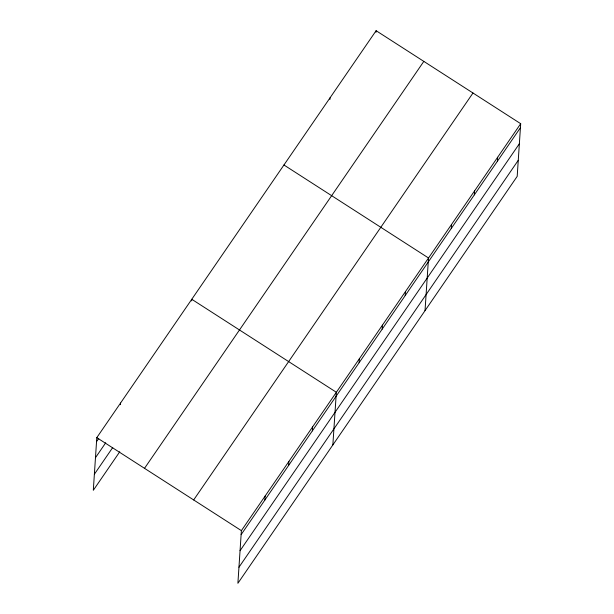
<?xml version="1.0" encoding="UTF-8"?>
<svg xmlns="http://www.w3.org/2000/svg" width="614" height="614" viewBox="0 0 614 614"><rect width="100%" height="100%" fill="white"/><g stroke="black" fill="none" stroke-linecap="round" stroke-linejoin="round"><path stroke-width="0.92" d="M520.695 123.698L241.386 530.642L237.887 583.3L517.195 176.364L520.695 123.698L376.113 30.7L96.805 437.636L93.305 490.302L119.745 451.781M120.444 404.657L120.551 403.053M191.66 300.883L191.768 299.279L336.349 392.277L332.849 444.943M264.857 500.065L265.125 496.051M288.603 465.473L288.864 461.459M329.918 99.453L330.025 97.849M312.342 430.882L312.61 426.868M376.006 32.304L376.113 30.7M359.129 362.721L359.39 358.706M382.169 329.15L382.438 325.136M405.209 295.572L405.478 291.566M425.026 310.653L428.518 257.987L283.944 164.989M451.298 228.431L451.566 224.417M474.338 194.861L474.607 190.847M497.378 161.282L497.647 157.268M96.544 441.65L98.7 438.511M95.477 457.706L105.723 442.771M94.372 474.246L112.723 447.522M144.52 468.329L423.821 61.392M193.671 499.949L472.98 93.013M241.118 534.648L520.426 127.712M240.051 550.704L519.36 143.768M238.953 567.244L518.262 160.308M96.805 437.636L241.386 530.642"/></g></svg>
